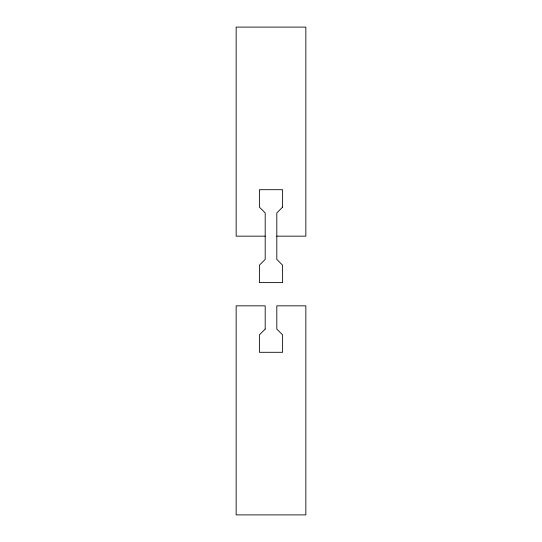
<?xml version="1.0" encoding="UTF-8"?>
<svg xmlns="http://www.w3.org/2000/svg" width="542" height="542" viewBox="0 0 542 542"><rect width="100%" height="100%" fill="white"/><g stroke="black" fill="none" stroke-linecap="round" stroke-linejoin="round"><path stroke-width="0.81" d="M265.194 236.156L236.156 236.156L236.156 27.1L305.844 27.1L305.844 236.156L276.806 236.156M282.612 207.119L276.806 212.931L276.806 259.388L282.612 265.194L282.612 282.612L259.388 282.612L259.388 265.194L265.194 259.388L265.194 212.931L259.388 207.119L259.388 189.7L282.612 189.7L282.612 207.119M265.194 329.069L259.388 334.881L259.388 352.3L282.612 352.3L282.612 334.881L276.806 329.069L276.806 305.844L305.844 305.844L305.844 514.9L236.156 514.9L236.156 305.844L265.194 305.844L265.194 329.069"/></g></svg>
